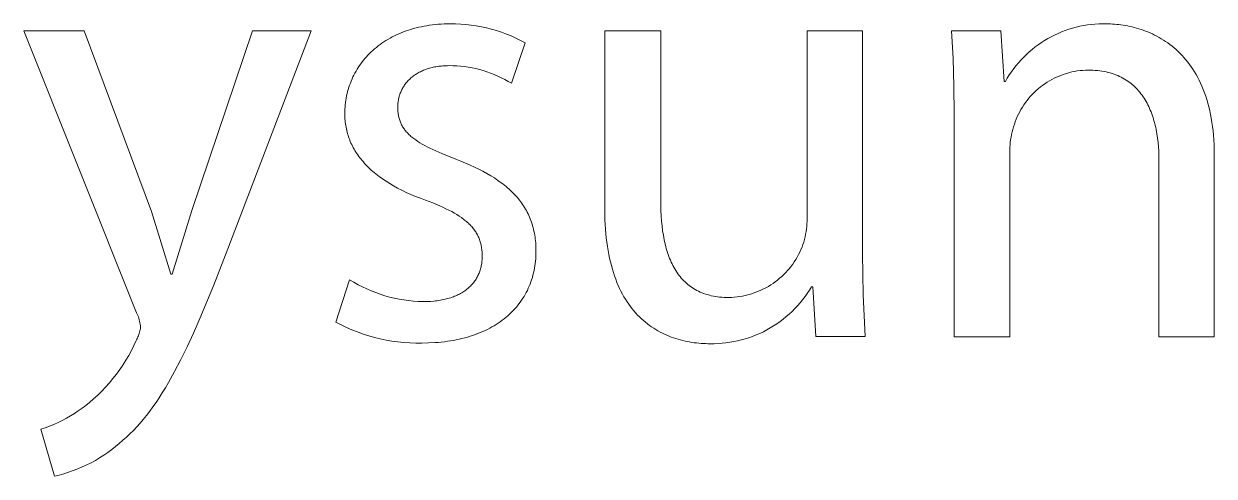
# Model space of a CAD drawing. Header units: millimetres. Extents: x 0 to 4030, y 0 to 2816.
# Drawn here: x 3095.5 to 3171.6, y 58.6 to 87.5 of the extents above; entities that cross this region are included whole.
import ezdxf

# ---------------------------------------------------------------- set-up
doc = ezdxf.new("R2010")
doc.units = ezdxf.units.MM
doc.header["$MEASUREMENT"] = 0
doc.layers.add('Domyślny', color=7, linetype='Continuous', true_color=0x000000)

msp = doc.modelspace()

# ---------------------------------------------------------------- linework, layer by layer
at = {"layer": 'Domyślny', "color": 18, "lineweight": 15, "true_color": 0x000000}
for p, q in [((3121.639, 87.433), (3121.823, 87.453)), ((3121.823, 87.453), (3122.008, 87.47)), ((3122.008, 87.47), (3122.197, 87.483)), ((3122.197, 87.483), (3122.387, 87.492)), ((3122.387, 87.492), (3122.581, 87.498)), ((3122.581, 87.498), (3122.776, 87.5)), ((3122.776, 87.5), (3123.109, 87.496)), ((3123.109, 87.496), (3123.442, 87.48)), ((3123.442, 87.48), (3123.774, 87.454)), ((3123.774, 87.454), (3124.104, 87.417)), ((3163.471, 87.428), (3163.713, 87.458)), ((3163.713, 87.458), (3163.956, 87.481)), ((3163.956, 87.481), (3164.2, 87.496)), ((3164.2, 87.496), (3164.443, 87.502)), ((3164.443, 87.502), (3164.687, 87.5)), ((3164.687, 87.5), (3164.815, 87.498)), ((3164.815, 87.498), (3164.945, 87.495)), ((3164.945, 87.495), (3165.076, 87.488)), ((3165.076, 87.488), (3165.209, 87.48)), ((3165.209, 87.48), (3165.344, 87.468)), ((3165.344, 87.468), (3165.481, 87.454)), ((3165.481, 87.454), (3165.619, 87.437)), ((3102.743, 69.054), (3095.537, 87.051)), ((3095.537, 87.051), (3099.402, 87.051)), ((3099.402, 87.051), (3103.683, 75.523)), ((3106.26, 75.59), (3110.138, 87.051)), ((3113.882, 87.051), (3108.568, 73.134)), ((3110.138, 87.051), (3113.882, 87.051)), ((3119.07, 86.661), (3119.21, 86.732)), ((3119.21, 86.732), (3119.352, 86.8)), ((3119.352, 86.8), (3119.498, 86.865)), ((3119.498, 86.865), (3119.646, 86.928)), ((3119.646, 86.928), (3119.798, 86.987)), ((3119.798, 86.987), (3119.951, 87.044)), ((3119.951, 87.044), (3120.108, 87.097)), ((3120.108, 87.097), (3120.268, 87.147)), ((3120.268, 87.147), (3120.43, 87.195)), ((3120.43, 87.195), (3120.595, 87.239)), ((3120.595, 87.239), (3120.762, 87.279)), ((3120.762, 87.279), (3120.932, 87.317)), ((3120.932, 87.317), (3121.105, 87.351)), ((3121.105, 87.351), (3121.281, 87.382)), ((3121.281, 87.382), (3121.459, 87.409)), ((3121.459, 87.409), (3121.639, 87.433)), ((3124.104, 87.417), (3124.434, 87.368)), ((3124.434, 87.368), (3124.761, 87.309)), ((3124.761, 87.309), (3125.087, 87.238)), ((3125.087, 87.238), (3125.409, 87.157)), ((3125.409, 87.157), (3125.729, 87.065)), ((3125.729, 87.065), (3126.046, 86.962)), ((3126.046, 86.962), (3126.359, 86.848)), ((3126.359, 86.848), (3126.668, 86.724)), ((3126.668, 86.724), (3126.973, 86.59)), ((3132.646, 75.622), (3132.646, 87.057)), ((3132.646, 87.057), (3136.216, 87.057)), ((3136.216, 87.057), (3136.216, 76.24)), ((3145.57, 75.072), (3145.57, 87.057)), ((3145.57, 87.057), (3149.113, 87.057)), ((3149.113, 87.057), (3149.113, 72.844)), ((3154.894, 85.291), (3154.796, 87.057)), ((3154.796, 87.057), (3157.95, 87.057)), ((3157.95, 87.057), (3158.152, 83.822)), ((3161.161, 86.678), (3161.379, 86.787)), ((3161.379, 86.787), (3161.601, 86.89)), ((3161.601, 86.89), (3161.826, 86.985)), ((3161.826, 86.985), (3162.054, 87.072)), ((3162.054, 87.072), (3162.284, 87.151)), ((3162.284, 87.151), (3162.518, 87.222)), ((3162.518, 87.222), (3162.753, 87.286)), ((3162.753, 87.286), (3162.991, 87.341)), ((3162.991, 87.341), (3163.23, 87.388)), ((3163.23, 87.388), (3163.471, 87.428)), ((3165.619, 87.437), (3165.758, 87.417)), ((3165.758, 87.417), (3165.898, 87.394)), ((3165.898, 87.394), (3166.039, 87.367)), ((3166.039, 87.367), (3166.182, 87.338)), ((3166.182, 87.338), (3166.325, 87.306)), ((3166.325, 87.306), (3166.468, 87.27)), ((3166.468, 87.27), (3166.612, 87.23)), ((3166.612, 87.23), (3166.757, 87.188)), ((3166.757, 87.188), (3166.901, 87.141)), ((3166.901, 87.141), (3167.046, 87.091)), ((3167.046, 87.091), (3167.191, 87.038)), ((3167.191, 87.038), (3167.335, 86.98)), ((3167.335, 86.98), (3167.48, 86.919)), ((3167.48, 86.919), (3167.623, 86.854)), ((3167.623, 86.854), (3167.767, 86.784)), ((3167.767, 86.784), (3167.909, 86.711)), ((3167.909, 86.711), (3168.051, 86.633)), ((3117.943, 85.902), (3118.056, 85.996)), ((3118.056, 85.996), (3118.172, 86.088)), ((3118.172, 86.088), (3118.292, 86.178)), ((3118.292, 86.178), (3118.414, 86.265)), ((3118.414, 86.265), (3118.539, 86.349)), ((3118.539, 86.349), (3118.667, 86.431)), ((3118.667, 86.431), (3118.799, 86.51)), ((3118.799, 86.51), (3118.933, 86.587)), ((3118.933, 86.587), (3119.07, 86.661)), ((3127.567, 86.292), (3126.682, 83.701)), ((3126.973, 86.59), (3127.272, 86.446)), ((3127.272, 86.446), (3127.567, 86.292)), ((3159.944, 85.87), (3160.135, 86.021)), ((3160.135, 86.021), (3160.331, 86.166)), ((3160.331, 86.166), (3160.532, 86.305)), ((3160.532, 86.305), (3160.737, 86.436)), ((3160.737, 86.436), (3160.947, 86.561)), ((3160.947, 86.561), (3161.161, 86.678)), ((3168.051, 86.633), (3168.192, 86.551)), ((3168.192, 86.551), (3168.332, 86.465)), ((3168.332, 86.465), (3168.471, 86.374)), ((3168.471, 86.374), (3168.608, 86.279)), ((3168.608, 86.279), (3168.744, 86.18)), ((3168.744, 86.18), (3168.878, 86.075)), ((3168.878, 86.075), (3169.011, 85.966)), ((3169.011, 85.966), (3169.141, 85.852)), ((3117.148, 85.067), (3117.237, 85.179)), ((3117.237, 85.179), (3117.328, 85.288)), ((3117.328, 85.288), (3117.423, 85.396)), ((3117.423, 85.396), (3117.52, 85.502)), ((3117.52, 85.502), (3117.621, 85.605)), ((3117.621, 85.605), (3117.725, 85.706)), ((3117.725, 85.706), (3117.833, 85.805)), ((3117.833, 85.805), (3117.943, 85.902)), ((3154.948, 83.524), (3154.894, 85.291)), ((3159.071, 85.019), (3159.234, 85.201)), ((3159.234, 85.201), (3159.403, 85.377)), ((3159.403, 85.377), (3159.577, 85.547)), ((3159.577, 85.547), (3159.758, 85.712)), ((3159.758, 85.712), (3159.944, 85.87)), ((3169.141, 85.852), (3169.27, 85.733)), ((3169.27, 85.733), (3169.397, 85.609)), ((3169.397, 85.609), (3169.521, 85.481)), ((3169.521, 85.481), (3169.643, 85.347)), ((3169.643, 85.347), (3169.763, 85.207)), ((3169.763, 85.207), (3169.88, 85.063)), ((3116.687, 84.356), (3116.756, 84.479)), ((3116.756, 84.479), (3116.828, 84.6)), ((3116.828, 84.6), (3116.903, 84.72)), ((3116.903, 84.72), (3116.981, 84.837)), ((3116.981, 84.837), (3117.063, 84.953)), ((3117.063, 84.953), (3117.148, 85.067)), ((3120.799, 84.406), (3120.734, 84.37)), ((3120.865, 84.44), (3120.799, 84.406)), ((3120.933, 84.473), (3120.865, 84.44)), ((3121.003, 84.504), (3120.933, 84.473)), ((3121.074, 84.535), (3121.003, 84.504)), ((3121.146, 84.564), (3121.074, 84.535)), ((3121.22, 84.591), (3121.146, 84.564)), ((3121.295, 84.617), (3121.22, 84.591)), ((3121.372, 84.642), (3121.295, 84.617)), ((3121.45, 84.666), (3121.372, 84.642)), ((3121.53, 84.687), (3121.45, 84.666)), ((3121.611, 84.708), (3121.53, 84.687)), ((3121.694, 84.727), (3121.611, 84.708)), ((3121.778, 84.744), (3121.694, 84.727)), ((3121.863, 84.76), (3121.778, 84.744)), ((3121.95, 84.774), (3121.863, 84.76)), ((3122.038, 84.787), (3121.95, 84.774)), ((3122.128, 84.798), (3122.038, 84.787)), ((3122.219, 84.807), (3122.128, 84.798)), ((3122.312, 84.815), (3122.219, 84.807)), ((3122.406, 84.821), (3122.312, 84.815)), ((3122.501, 84.825), (3122.406, 84.821)), ((3122.598, 84.828), (3122.501, 84.825)), ((3122.696, 84.829), (3122.598, 84.828)), ((3122.943, 84.826), (3122.696, 84.829)), ((3123.189, 84.815), (3122.943, 84.826)), ((3123.435, 84.795), (3123.189, 84.815)), ((3123.681, 84.768), (3123.435, 84.795)), ((3123.925, 84.733), (3123.681, 84.768)), ((3124.168, 84.689), (3123.925, 84.733)), ((3124.409, 84.638), (3124.168, 84.689)), ((3124.649, 84.578), (3124.409, 84.638)), ((3124.887, 84.511), (3124.649, 84.578)), ((3125.122, 84.436), (3124.887, 84.511)), ((3125.354, 84.354), (3125.122, 84.436)), ((3158.484, 84.24), (3158.621, 84.442)), ((3158.621, 84.442), (3158.764, 84.639)), ((3158.764, 84.639), (3158.914, 84.832)), ((3158.914, 84.832), (3159.071, 85.019)), ((3162.489, 84.426), (3162.321, 84.385)), ((3162.659, 84.461), (3162.489, 84.426)), ((3162.83, 84.49), (3162.659, 84.461)), ((3163.002, 84.513), (3162.83, 84.49)), ((3163.174, 84.53), (3163.002, 84.513)), ((3163.347, 84.542), (3163.174, 84.53)), ((3163.52, 84.547), (3163.347, 84.542)), ((3163.675, 84.545), (3163.52, 84.547)), ((3163.827, 84.539), (3163.675, 84.545)), ((3163.976, 84.53), (3163.827, 84.539)), ((3164.121, 84.517), (3163.976, 84.53)), ((3164.264, 84.5), (3164.121, 84.517)), ((3164.404, 84.48), (3164.264, 84.5)), ((3164.54, 84.456), (3164.404, 84.48)), ((3164.674, 84.428), (3164.54, 84.456)), ((3164.804, 84.398), (3164.674, 84.428)), ((3169.88, 85.063), (3169.994, 84.913)), ((3169.994, 84.913), (3170.105, 84.758)), ((3170.105, 84.758), (3170.213, 84.597)), ((3170.213, 84.597), (3170.318, 84.43)), ((3170.318, 84.43), (3170.42, 84.258)), ((3116.346, 83.585), (3116.394, 83.718)), ((3116.394, 83.718), (3116.446, 83.849)), ((3116.446, 83.849), (3116.501, 83.978)), ((3116.501, 83.978), (3116.56, 84.106)), ((3116.56, 84.106), (3116.622, 84.232)), ((3116.622, 84.232), (3116.687, 84.356)), ((3119.902, 83.649), (3119.863, 83.596)), ((3119.942, 83.702), (3119.902, 83.649)), ((3119.984, 83.754), (3119.942, 83.702)), ((3120.027, 83.804), (3119.984, 83.754)), ((3120.073, 83.854), (3120.027, 83.804)), ((3120.119, 83.903), (3120.073, 83.854)), ((3120.167, 83.951), (3120.119, 83.903)), ((3120.217, 83.998), (3120.167, 83.951)), ((3120.268, 84.044), (3120.217, 83.998)), ((3120.321, 84.088), (3120.268, 84.044)), ((3120.376, 84.132), (3120.321, 84.088)), ((3120.431, 84.175), (3120.376, 84.132)), ((3120.489, 84.216), (3120.431, 84.175)), ((3120.548, 84.256), (3120.489, 84.216)), ((3120.608, 84.296), (3120.548, 84.256)), ((3120.67, 84.334), (3120.608, 84.296)), ((3120.734, 84.37), (3120.67, 84.334)), ((3125.584, 84.263), (3125.354, 84.354)), ((3125.811, 84.165), (3125.584, 84.263)), ((3126.034, 84.06), (3125.811, 84.165)), ((3126.254, 83.948), (3126.034, 84.06)), ((3126.47, 83.828), (3126.254, 83.948)), ((3126.682, 83.701), (3126.47, 83.828)), ((3158.152, 83.822), (3158.232, 83.822)), ((3158.232, 83.822), (3158.355, 84.033)), ((3158.355, 84.033), (3158.484, 84.24)), ((3160.752, 83.671), (3160.611, 83.571)), ((3160.897, 83.767), (3160.752, 83.671)), ((3161.045, 83.857), (3160.897, 83.767)), ((3161.196, 83.942), (3161.045, 83.857)), ((3161.349, 84.021), (3161.196, 83.942)), ((3161.506, 84.096), (3161.349, 84.021)), ((3161.665, 84.165), (3161.506, 84.096)), ((3161.826, 84.228), (3161.665, 84.165)), ((3161.989, 84.286), (3161.826, 84.228)), ((3162.154, 84.338), (3161.989, 84.286)), ((3162.321, 84.385), (3162.154, 84.338)), ((3164.932, 84.363), (3164.804, 84.398)), ((3165.056, 84.326), (3164.932, 84.363)), ((3165.178, 84.285), (3165.056, 84.326)), ((3165.297, 84.24), (3165.178, 84.285)), ((3165.413, 84.193), (3165.297, 84.24)), ((3165.526, 84.142), (3165.413, 84.193)), ((3165.636, 84.089), (3165.526, 84.142)), ((3165.744, 84.032), (3165.636, 84.089)), ((3165.848, 83.972), (3165.744, 84.032)), ((3165.95, 83.909), (3165.848, 83.972)), ((3166.05, 83.844), (3165.95, 83.909)), ((3166.146, 83.775), (3166.05, 83.844)), ((3166.24, 83.704), (3166.146, 83.775)), ((3166.331, 83.63), (3166.24, 83.704)), ((3170.42, 84.258), (3170.519, 84.08)), ((3170.519, 84.08), (3170.614, 83.897)), ((3170.614, 83.897), (3170.705, 83.707)), ((3170.705, 83.707), (3170.792, 83.511)), ((3116.129, 82.764), (3116.156, 82.904)), ((3116.156, 82.904), (3116.187, 83.043)), ((3116.187, 83.043), (3116.222, 83.18)), ((3116.222, 83.18), (3116.26, 83.317)), ((3116.26, 83.317), (3116.301, 83.452)), ((3116.301, 83.452), (3116.346, 83.585)), ((3119.523, 82.893), (3119.506, 82.83)), ((3119.543, 82.955), (3119.523, 82.893)), ((3119.564, 83.017), (3119.543, 82.955)), ((3119.586, 83.078), (3119.564, 83.017)), ((3119.611, 83.138), (3119.586, 83.078)), ((3119.637, 83.198), (3119.611, 83.138)), ((3119.664, 83.257), (3119.637, 83.198)), ((3119.693, 83.316), (3119.664, 83.257)), ((3119.724, 83.373), (3119.693, 83.316)), ((3119.756, 83.43), (3119.724, 83.373)), ((3119.79, 83.486), (3119.756, 83.43)), ((3119.826, 83.541), (3119.79, 83.486)), ((3119.863, 83.596), (3119.826, 83.541)), ((3154.958, 81.756), (3154.948, 83.524)), ((3159.96, 83.002), (3159.842, 82.875)), ((3160.082, 83.124), (3159.96, 83.002)), ((3160.208, 83.243), (3160.082, 83.124)), ((3160.338, 83.357), (3160.208, 83.243)), ((3160.473, 83.467), (3160.338, 83.357)), ((3160.611, 83.571), (3160.473, 83.467)), ((3166.419, 83.553), (3166.331, 83.63)), ((3166.505, 83.473), (3166.419, 83.553)), ((3166.588, 83.391), (3166.505, 83.473)), ((3166.669, 83.306), (3166.588, 83.391)), ((3166.747, 83.218), (3166.669, 83.306)), ((3166.823, 83.129), (3166.747, 83.218)), ((3166.896, 83.036), (3166.823, 83.129)), ((3166.966, 82.941), (3166.896, 83.036)), ((3167.034, 82.844), (3166.966, 82.941)), ((3170.792, 83.511), (3170.876, 83.31)), ((3170.876, 83.31), (3170.955, 83.102)), ((3170.955, 83.102), (3171.031, 82.888)), ((3171.031, 82.888), (3171.102, 82.667)), ((3116.047, 82.048), (3116.056, 82.193)), ((3116.056, 82.193), (3116.069, 82.338)), ((3116.069, 82.338), (3116.085, 82.481)), ((3116.085, 82.481), (3116.105, 82.623)), ((3116.105, 82.623), (3116.129, 82.764)), ((3119.422, 82.239), (3119.421, 82.172)), ((3119.421, 82.172), (3119.422, 82.096)), ((3119.425, 82.307), (3119.422, 82.239)), ((3119.429, 82.374), (3119.425, 82.307)), ((3119.435, 82.44), (3119.429, 82.374)), ((3119.442, 82.506), (3119.435, 82.44)), ((3119.452, 82.572), (3119.442, 82.506)), ((3119.463, 82.637), (3119.452, 82.572)), ((3119.475, 82.702), (3119.463, 82.637)), ((3119.49, 82.766), (3119.475, 82.702)), ((3119.506, 82.83), (3119.49, 82.766)), ((3159.321, 82.184), (3159.232, 82.035)), ((3159.416, 82.329), (3159.321, 82.184)), ((3159.515, 82.471), (3159.416, 82.329)), ((3159.619, 82.609), (3159.515, 82.471)), ((3159.728, 82.744), (3159.619, 82.609)), ((3159.842, 82.875), (3159.728, 82.744)), ((3167.1, 82.745), (3167.034, 82.844)), ((3167.163, 82.643), (3167.1, 82.745)), ((3167.224, 82.539), (3167.163, 82.643)), ((3167.282, 82.433), (3167.224, 82.539)), ((3167.338, 82.325), (3167.282, 82.433)), ((3167.392, 82.215), (3167.338, 82.325)), ((3167.444, 82.102), (3167.392, 82.215)), ((3171.102, 82.667), (3171.168, 82.441)), ((3171.168, 82.441), (3171.23, 82.207)), ((3171.23, 82.207), (3171.287, 81.968)), ((3116.039, 81.756), (3116.041, 81.902)), ((3116.04, 81.646), (3116.039, 81.756)), ((3116.044, 81.538), (3116.04, 81.646)), ((3116.041, 81.902), (3116.047, 82.048)), ((3116.05, 81.43), (3116.044, 81.538)), ((3116.059, 81.322), (3116.05, 81.43)), ((3119.422, 82.096), (3119.425, 82.022)), ((3119.425, 82.022), (3119.429, 81.949)), ((3119.429, 81.949), (3119.435, 81.877)), ((3119.435, 81.877), (3119.443, 81.807)), ((3119.443, 81.807), (3119.452, 81.738)), ((3119.452, 81.738), (3119.463, 81.669)), ((3119.463, 81.669), (3119.476, 81.603)), ((3119.476, 81.603), (3119.491, 81.537)), ((3119.491, 81.537), (3119.508, 81.472)), ((3119.508, 81.472), (3119.526, 81.408)), ((3119.526, 81.408), (3119.546, 81.345)), ((3154.958, 67.516), (3154.958, 81.756)), ((3158.927, 81.414), (3158.864, 81.252)), ((3158.995, 81.573), (3158.927, 81.414)), ((3159.069, 81.73), (3158.995, 81.573)), ((3159.148, 81.884), (3159.069, 81.73)), ((3159.232, 82.035), (3159.148, 81.884)), ((3167.493, 81.988), (3167.444, 82.102)), ((3167.54, 81.872), (3167.493, 81.988)), ((3167.584, 81.754), (3167.54, 81.872)), ((3167.627, 81.634), (3167.584, 81.754)), ((3167.667, 81.512), (3167.627, 81.634)), ((3167.705, 81.389), (3167.667, 81.512)), ((3167.741, 81.264), (3167.705, 81.389)), ((3171.287, 81.968), (3171.34, 81.721)), ((3171.34, 81.721), (3171.387, 81.468)), ((3171.387, 81.468), (3171.429, 81.208)), ((3116.07, 81.216), (3116.059, 81.322)), ((3116.083, 81.11), (3116.07, 81.216)), ((3116.099, 81.004), (3116.083, 81.11)), ((3116.117, 80.899), (3116.099, 81.004)), ((3116.138, 80.795), (3116.117, 80.899)), ((3116.161, 80.691), (3116.138, 80.795)), ((3116.187, 80.589), (3116.161, 80.691)), ((3119.546, 81.345), (3119.567, 81.284)), ((3119.567, 81.284), (3119.591, 81.223)), ((3119.591, 81.223), (3119.616, 81.163)), ((3119.616, 81.163), (3119.643, 81.104)), ((3119.643, 81.104), (3119.672, 81.046)), ((3119.672, 81.046), (3119.703, 80.989)), ((3119.703, 80.989), (3119.736, 80.933)), ((3119.736, 80.933), (3119.77, 80.878)), ((3119.77, 80.878), (3119.806, 80.823)), ((3119.806, 80.823), (3119.844, 80.769)), ((3119.844, 80.769), (3119.884, 80.716)), ((3119.884, 80.716), (3119.925, 80.664)), ((3119.925, 80.664), (3119.968, 80.612)), ((3119.968, 80.612), (3120.014, 80.561)), ((3158.664, 80.598), (3158.627, 80.434)), ((3158.707, 80.762), (3158.664, 80.598)), ((3158.756, 80.923), (3158.707, 80.762)), ((3158.807, 81.089), (3158.756, 80.923)), ((3158.864, 81.252), (3158.807, 81.089)), ((3167.774, 81.137), (3167.741, 81.264)), ((3167.806, 81.008), (3167.774, 81.137)), ((3167.835, 80.878), (3167.806, 81.008)), ((3167.863, 80.747), (3167.835, 80.878)), ((3167.912, 80.48), (3167.863, 80.747)), ((3171.429, 81.208), (3171.466, 80.941)), ((3171.466, 80.941), (3171.498, 80.668)), ((3171.498, 80.668), (3171.525, 80.387)), ((3116.215, 80.486), (3116.187, 80.589)), ((3116.245, 80.385), (3116.215, 80.486)), ((3116.278, 80.284), (3116.245, 80.385)), ((3116.314, 80.184), (3116.278, 80.284)), ((3116.352, 80.084), (3116.314, 80.184)), ((3116.392, 79.985), (3116.352, 80.084)), ((3116.435, 79.887), (3116.392, 79.985)), ((3116.481, 79.79), (3116.435, 79.887)), ((3120.014, 80.561), (3120.061, 80.511)), ((3120.061, 80.511), (3120.11, 80.461)), ((3120.11, 80.461), (3120.16, 80.412)), ((3120.16, 80.412), (3120.213, 80.363)), ((3120.213, 80.363), (3120.267, 80.315)), ((3120.267, 80.315), (3120.324, 80.267)), ((3120.324, 80.267), (3120.382, 80.22)), ((3120.382, 80.22), (3120.442, 80.174)), ((3120.442, 80.174), (3120.504, 80.128)), ((3120.504, 80.128), (3120.568, 80.082)), ((3120.568, 80.082), (3120.701, 79.991)), ((3120.701, 79.991), (3120.842, 79.902)), ((3120.842, 79.902), (3120.99, 79.814)), ((3158.546, 79.934), (3158.53, 79.766)), ((3158.568, 80.101), (3158.546, 79.934)), ((3158.595, 80.268), (3158.568, 80.101)), ((3158.627, 80.434), (3158.595, 80.268)), ((3167.952, 80.207), (3167.912, 80.48)), ((3167.985, 79.93), (3167.952, 80.207)), ((3168.011, 79.647), (3167.985, 79.93)), ((3171.525, 80.387), (3171.545, 80.099)), ((3171.545, 80.099), (3171.56, 79.804)), ((3116.529, 79.693), (3116.481, 79.79)), ((3116.579, 79.597), (3116.529, 79.693)), ((3116.633, 79.502), (3116.579, 79.597)), ((3116.688, 79.407), (3116.633, 79.502)), ((3116.746, 79.313), (3116.688, 79.407)), ((3116.807, 79.22), (3116.746, 79.313)), ((3116.87, 79.128), (3116.807, 79.22)), ((3116.936, 79.036), (3116.87, 79.128)), ((3120.99, 79.814), (3121.147, 79.727)), ((3121.147, 79.727), (3121.31, 79.64)), ((3121.31, 79.64), (3121.482, 79.554)), ((3121.482, 79.554), (3121.849, 79.382)), ((3121.849, 79.382), (3122.247, 79.21)), ((3122.247, 79.21), (3123.139, 78.857)), ((3158.519, 79.597), (3158.514, 79.428)), ((3158.514, 79.428), (3158.514, 79.259)), ((3158.514, 79.259), (3158.514, 67.516)), ((3158.53, 79.766), (3158.519, 79.597)), ((3168.029, 79.361), (3168.011, 79.647)), ((3168.039, 79.07), (3168.029, 79.361)), ((3171.56, 79.804), (3171.569, 79.502)), ((3171.569, 79.502), (3171.572, 79.192)), ((3171.572, 79.192), (3171.572, 67.516)), ((3117.004, 78.945), (3116.936, 79.036)), ((3117.075, 78.855), (3117.004, 78.945)), ((3117.148, 78.766), (3117.075, 78.855)), ((3117.224, 78.678), (3117.148, 78.766)), ((3117.302, 78.59), (3117.224, 78.678)), ((3117.383, 78.503), (3117.302, 78.59)), ((3117.467, 78.417), (3117.383, 78.503)), ((3117.553, 78.332), (3117.467, 78.417)), ((3117.642, 78.247), (3117.553, 78.332)), ((3123.139, 78.857), (3123.451, 78.735)), ((3123.451, 78.735), (3123.753, 78.61)), ((3123.753, 78.61), (3124.046, 78.483)), ((3124.046, 78.483), (3124.329, 78.353)), ((3124.329, 78.353), (3124.603, 78.22)), ((3168.043, 78.776), (3168.039, 79.07)), ((3168.043, 67.516), (3168.043, 78.776)), ((3117.733, 78.164), (3117.642, 78.247)), ((3117.827, 78.081), (3117.733, 78.164)), ((3117.924, 77.999), (3117.827, 78.081)), ((3118.023, 77.918), (3117.924, 77.999)), ((3118.229, 77.758), (3118.023, 77.918)), ((3118.445, 77.602), (3118.229, 77.758)), ((3118.672, 77.449), (3118.445, 77.602)), ((3124.603, 78.22), (3124.866, 78.084)), ((3124.866, 78.084), (3125.12, 77.945)), ((3125.12, 77.945), (3125.364, 77.802)), ((3125.364, 77.802), (3125.599, 77.656)), ((3125.599, 77.656), (3125.823, 77.506)), ((3118.91, 77.3), (3118.672, 77.449)), ((3119.158, 77.154), (3118.91, 77.3)), ((3119.416, 77.012), (3119.158, 77.154)), ((3119.686, 76.874), (3119.416, 77.012)), ((3119.966, 76.739), (3119.686, 76.874)), ((3125.823, 77.506), (3126.038, 77.353)), ((3126.038, 77.353), (3126.142, 77.274)), ((3126.142, 77.274), (3126.243, 77.195)), ((3126.243, 77.195), (3126.341, 77.115)), ((3126.341, 77.115), (3126.438, 77.033)), ((3126.438, 77.033), (3126.532, 76.951)), ((3126.532, 76.951), (3126.623, 76.867)), ((3126.623, 76.867), (3126.712, 76.782)), ((3120.256, 76.608), (3119.966, 76.739)), ((3120.558, 76.482), (3120.256, 76.608)), ((3120.87, 76.359), (3120.558, 76.482)), ((3121.193, 76.24), (3120.87, 76.359)), ((3121.667, 76.059), (3121.193, 76.24)), ((3122.104, 75.877), (3121.667, 76.059)), ((3126.712, 76.782), (3126.798, 76.697)), ((3126.798, 76.697), (3126.882, 76.61)), ((3126.882, 76.61), (3126.964, 76.521)), ((3126.964, 76.521), (3127.043, 76.432)), ((3127.043, 76.432), (3127.119, 76.342)), ((3127.119, 76.342), (3127.193, 76.25)), ((3127.193, 76.25), (3127.265, 76.157)), ((3127.265, 76.157), (3127.334, 76.063)), ((3127.334, 76.063), (3127.4, 75.967)), ((3136.216, 76.24), (3136.219, 75.896)), ((3103.683, 75.523), (3104.931, 71.51)), ((3105.011, 71.51), (3106.26, 75.59)), ((3122.308, 75.786), (3122.104, 75.877)), ((3122.504, 75.694), (3122.308, 75.786)), ((3122.691, 75.601), (3122.504, 75.694)), ((3122.869, 75.508), (3122.691, 75.601)), ((3123.038, 75.413), (3122.869, 75.508)), ((3123.199, 75.318), (3123.038, 75.413)), ((3123.351, 75.221), (3123.199, 75.318)), ((3127.4, 75.967), (3127.464, 75.871)), ((3127.464, 75.871), (3127.526, 75.773)), ((3127.526, 75.773), (3127.585, 75.673)), ((3127.585, 75.673), (3127.641, 75.572)), ((3127.641, 75.572), (3127.696, 75.47)), ((3127.696, 75.47), (3127.747, 75.367)), ((3127.747, 75.367), (3127.796, 75.262)), ((3132.656, 74.996), (3132.646, 75.622)), ((3136.219, 75.896), (3136.229, 75.559)), ((3136.229, 75.559), (3136.246, 75.23)), ((3123.495, 75.123), (3123.351, 75.221)), ((3123.564, 75.073), (3123.495, 75.123)), ((3123.631, 75.023), (3123.564, 75.073)), ((3123.696, 74.973), (3123.631, 75.023)), ((3123.759, 74.922), (3123.696, 74.973)), ((3123.82, 74.87), (3123.759, 74.922)), ((3123.879, 74.818), (3123.82, 74.87)), ((3123.936, 74.766), (3123.879, 74.818)), ((3123.991, 74.713), (3123.936, 74.766)), ((3124.044, 74.66), (3123.991, 74.713)), ((3124.095, 74.606), (3124.044, 74.66)), ((3124.145, 74.551), (3124.095, 74.606)), ((3124.192, 74.496), (3124.145, 74.551)), ((3127.796, 75.262), (3127.843, 75.156)), ((3127.843, 75.156), (3127.887, 75.048)), ((3127.887, 75.048), (3127.929, 74.939)), ((3127.929, 74.939), (3127.968, 74.828)), ((3127.968, 74.828), (3128.004, 74.716)), ((3128.004, 74.716), (3128.038, 74.602)), ((3128.038, 74.602), (3128.07, 74.487)), ((3132.67, 74.693), (3132.656, 74.996)), ((3132.688, 74.398), (3132.67, 74.693)), ((3136.246, 75.23), (3136.27, 74.909)), ((3136.27, 74.909), (3136.302, 74.596)), ((3136.302, 74.596), (3136.341, 74.291)), ((3145.529, 74.396), (3145.547, 74.565)), ((3145.547, 74.565), (3145.56, 74.733)), ((3145.56, 74.733), (3145.568, 74.903)), ((3145.568, 74.903), (3145.57, 75.072)), ((3124.238, 74.44), (3124.192, 74.496)), ((3124.281, 74.384), (3124.238, 74.44)), ((3124.323, 74.327), (3124.281, 74.384)), ((3124.363, 74.269), (3124.323, 74.327)), ((3124.402, 74.211), (3124.363, 74.269)), ((3124.438, 74.152), (3124.402, 74.211)), ((3124.473, 74.092), (3124.438, 74.152)), ((3124.506, 74.032), (3124.473, 74.092)), ((3124.537, 73.971), (3124.506, 74.032)), ((3124.566, 73.909), (3124.537, 73.971)), ((3124.594, 73.846), (3124.566, 73.909)), ((3124.62, 73.782), (3124.594, 73.846)), ((3124.644, 73.718), (3124.62, 73.782)), ((3128.07, 74.487), (3128.099, 74.37)), ((3128.099, 74.37), (3128.125, 74.252)), ((3128.125, 74.252), (3128.149, 74.132)), ((3128.149, 74.132), (3128.171, 74.01)), ((3128.171, 74.01), (3128.19, 73.887)), ((3128.19, 73.887), (3128.206, 73.763)), ((3128.206, 73.763), (3128.22, 73.636)), ((3132.711, 74.111), (3132.688, 74.398)), ((3132.739, 73.83), (3132.711, 74.111)), ((3132.772, 73.556), (3132.739, 73.83)), ((3136.341, 74.291), (3136.388, 73.994)), ((3136.388, 73.994), (3136.442, 73.706)), ((3145.4, 73.731), (3145.44, 73.896)), ((3145.44, 73.896), (3145.475, 74.062)), ((3145.475, 74.062), (3145.505, 74.229)), ((3145.505, 74.229), (3145.529, 74.396)), ((3108.568, 73.134), (3107.647, 70.772)), ((3124.667, 73.653), (3124.644, 73.718)), ((3124.688, 73.587), (3124.667, 73.653)), ((3124.707, 73.52), (3124.688, 73.587)), ((3124.725, 73.452), (3124.707, 73.52)), ((3124.741, 73.384), (3124.725, 73.452)), ((3124.756, 73.314), (3124.741, 73.384)), ((3124.768, 73.243), (3124.756, 73.314)), ((3124.78, 73.172), (3124.768, 73.243)), ((3124.79, 73.099), (3124.78, 73.172)), ((3124.798, 73.026), (3124.79, 73.099)), ((3124.804, 72.951), (3124.798, 73.026)), ((3128.22, 73.636), (3128.232, 73.508)), ((3128.232, 73.508), (3128.241, 73.378)), ((3128.241, 73.378), (3128.247, 73.247)), ((3128.247, 73.247), (3128.251, 73.113)), ((3128.251, 73.113), (3128.252, 72.978)), ((3132.81, 73.29), (3132.772, 73.556)), ((3132.852, 73.03), (3132.81, 73.29)), ((3132.899, 72.777), (3132.852, 73.03)), ((3136.442, 73.706), (3136.505, 73.427)), ((3136.505, 73.427), (3136.539, 73.291)), ((3136.539, 73.291), (3136.575, 73.157)), ((3136.575, 73.157), (3136.614, 73.026)), ((3136.614, 73.026), (3136.655, 72.897)), ((3145.105, 72.923), (3145.179, 73.084)), ((3145.179, 73.084), (3145.248, 73.247)), ((3145.248, 73.247), (3145.304, 73.407)), ((3145.304, 73.407), (3145.355, 73.568)), ((3145.355, 73.568), (3145.4, 73.731)), ((3124.784, 72.2), (3124.794, 72.272)), ((3124.794, 72.272), (3124.802, 72.345)), ((3124.802, 72.345), (3124.808, 72.419)), ((3124.81, 72.876), (3124.804, 72.951)), ((3124.808, 72.419), (3124.813, 72.493)), ((3124.813, 72.799), (3124.81, 72.876)), ((3124.816, 72.722), (3124.813, 72.799)), ((3124.813, 72.493), (3124.815, 72.568)), ((3124.815, 72.568), (3124.816, 72.643)), ((3124.816, 72.643), (3124.816, 72.722)), ((3128.221, 72.346), (3128.203, 72.192)), ((3128.234, 72.502), (3128.221, 72.346)), ((3128.244, 72.659), (3128.234, 72.502)), ((3128.25, 72.818), (3128.244, 72.659)), ((3128.252, 72.978), (3128.25, 72.818)), ((3132.95, 72.531), (3132.899, 72.777)), ((3133.005, 72.292), (3132.95, 72.531)), ((3133.065, 72.059), (3133.005, 72.292)), ((3136.655, 72.897), (3136.697, 72.77)), ((3136.697, 72.77), (3136.742, 72.646)), ((3136.742, 72.646), (3136.789, 72.524)), ((3136.789, 72.524), (3136.839, 72.405)), ((3136.839, 72.405), (3136.89, 72.288)), ((3136.89, 72.288), (3136.944, 72.174)), ((3144.653, 72.162), (3144.753, 72.308)), ((3144.753, 72.308), (3144.849, 72.457)), ((3144.849, 72.457), (3144.94, 72.609)), ((3144.94, 72.609), (3145.025, 72.764)), ((3145.025, 72.764), (3145.105, 72.923)), ((3149.113, 72.844), (3149.147, 70.186)), ((3104.931, 71.51), (3105.011, 71.51)), ((3124.558, 71.448), (3124.587, 71.513)), ((3124.587, 71.513), (3124.615, 71.578)), ((3124.615, 71.578), (3124.641, 71.644)), ((3124.641, 71.644), (3124.666, 71.711)), ((3124.666, 71.711), (3124.688, 71.779)), ((3124.688, 71.779), (3124.708, 71.847)), ((3124.708, 71.847), (3124.727, 71.916)), ((3124.727, 71.916), (3124.744, 71.986)), ((3124.744, 71.986), (3124.759, 72.057)), ((3124.759, 72.057), (3124.773, 72.128)), ((3124.773, 72.128), (3124.784, 72.2)), ((3128.095, 71.593), (3128.059, 71.447)), ((3128.128, 71.74), (3128.095, 71.593)), ((3128.157, 71.889), (3128.128, 71.74)), ((3128.182, 72.04), (3128.157, 71.889)), ((3128.203, 72.192), (3128.182, 72.04)), ((3133.129, 71.833), (3133.065, 72.059)), ((3133.197, 71.613), (3133.129, 71.833)), ((3133.268, 71.399), (3133.197, 71.613)), ((3136.944, 72.174), (3137, 72.063)), ((3137, 72.063), (3137.058, 71.954)), ((3137.058, 71.954), (3137.119, 71.847)), ((3137.119, 71.847), (3137.182, 71.744)), ((3137.182, 71.744), (3137.247, 71.643)), ((3137.247, 71.643), (3137.315, 71.545)), ((3137.315, 71.545), (3137.385, 71.449)), ((3143.948, 71.368), (3144.076, 71.49)), ((3144.076, 71.49), (3144.201, 71.616)), ((3144.201, 71.616), (3144.321, 71.747)), ((3144.321, 71.747), (3144.436, 71.881)), ((3144.436, 71.881), (3144.547, 72.02)), ((3144.547, 72.02), (3144.653, 72.162)), ((3107.647, 70.772), (3106.786, 68.693)), ((3115.462, 68.456), (3116.348, 71.153)), ((3116.348, 71.153), (3116.614, 70.994)), ((3116.614, 70.994), (3116.884, 70.843)), ((3116.884, 70.843), (3117.16, 70.701)), ((3124.005, 70.696), (3124.059, 70.748)), ((3124.059, 70.748), (3124.11, 70.801)), ((3124.11, 70.801), (3124.16, 70.854)), ((3124.16, 70.854), (3124.208, 70.909)), ((3124.208, 70.909), (3124.255, 70.965)), ((3124.255, 70.965), (3124.299, 71.022)), ((3124.299, 71.022), (3124.341, 71.08)), ((3124.341, 71.08), (3124.382, 71.139)), ((3124.382, 71.139), (3124.421, 71.199)), ((3124.421, 71.199), (3124.458, 71.26)), ((3124.458, 71.26), (3124.493, 71.322)), ((3124.493, 71.322), (3124.526, 71.385)), ((3124.526, 71.385), (3124.558, 71.448)), ((3127.821, 70.747), (3127.762, 70.613)), ((3127.876, 70.883), (3127.821, 70.747)), ((3127.927, 71.021), (3127.876, 70.883)), ((3127.975, 71.161), (3127.927, 71.021)), ((3128.019, 71.303), (3127.975, 71.161)), ((3128.059, 71.447), (3128.019, 71.303)), ((3133.344, 71.192), (3133.268, 71.399)), ((3133.423, 70.991), (3133.344, 71.192)), ((3133.506, 70.796), (3133.423, 70.991)), ((3133.592, 70.607), (3133.506, 70.796)), ((3137.385, 71.449), (3137.458, 71.357)), ((3137.458, 71.357), (3137.533, 71.267)), ((3137.533, 71.267), (3137.61, 71.18)), ((3137.61, 71.18), (3137.69, 71.096)), ((3137.69, 71.096), (3137.773, 71.015)), ((3137.773, 71.015), (3137.858, 70.937)), ((3137.858, 70.937), (3137.945, 70.862)), ((3137.945, 70.862), (3138.035, 70.79)), ((3138.035, 70.79), (3138.128, 70.721)), ((3138.128, 70.721), (3138.224, 70.655)), ((3142.94, 70.65), (3143.094, 70.737)), ((3143.094, 70.737), (3143.245, 70.83)), ((3143.245, 70.83), (3143.393, 70.928)), ((3143.393, 70.928), (3143.537, 71.031)), ((3143.537, 71.031), (3143.678, 71.139)), ((3143.678, 71.139), (3143.815, 71.251)), ((3143.815, 71.251), (3143.948, 71.368)), ((3117.16, 70.701), (3117.441, 70.569)), ((3117.441, 70.569), (3117.725, 70.447)), ((3117.725, 70.447), (3118.014, 70.334)), ((3118.014, 70.334), (3118.306, 70.231)), ((3118.306, 70.231), (3118.602, 70.137)), ((3118.602, 70.137), (3118.901, 70.054)), ((3118.901, 70.054), (3119.202, 69.981)), ((3119.202, 69.981), (3119.505, 69.918)), ((3122.534, 69.931), (3122.626, 69.956)), ((3122.626, 69.956), (3122.716, 69.982)), ((3122.716, 69.982), (3122.804, 70.01)), ((3122.804, 70.01), (3122.889, 70.039)), ((3122.889, 70.039), (3122.973, 70.07)), ((3122.973, 70.07), (3123.056, 70.102)), ((3123.056, 70.102), (3123.136, 70.136)), ((3123.136, 70.136), (3123.214, 70.171)), ((3123.214, 70.171), (3123.29, 70.208)), ((3123.29, 70.208), (3123.365, 70.246)), ((3123.365, 70.246), (3123.437, 70.285)), ((3123.437, 70.285), (3123.508, 70.326)), ((3123.508, 70.326), (3123.577, 70.368)), ((3123.577, 70.368), (3123.643, 70.411)), ((3123.643, 70.411), (3123.708, 70.455)), ((3123.708, 70.455), (3123.771, 70.501)), ((3123.771, 70.501), (3123.833, 70.548)), ((3123.833, 70.548), (3123.892, 70.596)), ((3123.892, 70.596), (3123.949, 70.646)), ((3123.949, 70.646), (3124.005, 70.696)), ((3127.414, 69.972), (3127.334, 69.85)), ((3127.491, 70.096), (3127.414, 69.972)), ((3127.564, 70.222), (3127.491, 70.096)), ((3127.634, 70.35), (3127.564, 70.222)), ((3127.7, 70.48), (3127.634, 70.35)), ((3127.762, 70.613), (3127.7, 70.48)), ((3133.682, 70.424), (3133.592, 70.607)), ((3133.775, 70.246), (3133.682, 70.424)), ((3133.871, 70.075), (3133.775, 70.246)), ((3133.971, 69.91), (3133.871, 70.075)), ((3138.224, 70.655), (3138.322, 70.592)), ((3138.322, 70.592), (3138.422, 70.532)), ((3138.422, 70.532), (3138.526, 70.476)), ((3138.526, 70.476), (3138.632, 70.423)), ((3138.632, 70.423), (3138.741, 70.372)), ((3138.741, 70.372), (3138.852, 70.326)), ((3138.852, 70.326), (3138.967, 70.282)), ((3138.967, 70.282), (3139.084, 70.242)), ((3139.084, 70.242), (3139.204, 70.205)), ((3139.204, 70.205), (3139.327, 70.171)), ((3139.327, 70.171), (3139.452, 70.141)), ((3139.452, 70.141), (3139.581, 70.114)), ((3139.581, 70.114), (3139.712, 70.091)), ((3139.712, 70.091), (3139.847, 70.071)), ((3139.847, 70.071), (3139.984, 70.055)), ((3139.984, 70.055), (3140.125, 70.042)), ((3140.125, 70.042), (3140.268, 70.033)), ((3140.268, 70.033), (3140.415, 70.028)), ((3140.415, 70.028), (3140.564, 70.026)), ((3140.564, 70.026), (3140.741, 70.032)), ((3140.741, 70.032), (3140.918, 70.043)), ((3140.918, 70.043), (3141.094, 70.061)), ((3141.094, 70.061), (3141.27, 70.085)), ((3141.27, 70.085), (3141.444, 70.115)), ((3141.444, 70.115), (3141.618, 70.151)), ((3141.618, 70.151), (3141.79, 70.193)), ((3141.79, 70.193), (3141.961, 70.241)), ((3141.961, 70.241), (3142.129, 70.295)), ((3142.129, 70.295), (3142.296, 70.355)), ((3142.296, 70.355), (3142.461, 70.42)), ((3142.461, 70.42), (3142.623, 70.491)), ((3142.623, 70.491), (3142.783, 70.568)), ((3142.783, 70.568), (3142.94, 70.65)), ((3145.438, 70.082), (3145.286, 69.882)), ((3145.583, 70.287), (3145.438, 70.082)), ((3145.721, 70.496), (3145.583, 70.287)), ((3145.852, 70.71), (3145.721, 70.496)), ((3145.932, 70.71), (3145.852, 70.71)), ((3146.12, 67.53), (3145.932, 70.71)), ((3149.147, 70.186), (3149.274, 67.53)), ((3119.505, 69.918), (3119.811, 69.865)), ((3119.811, 69.865), (3120.118, 69.823)), ((3120.118, 69.823), (3120.426, 69.791)), ((3120.426, 69.791), (3120.735, 69.769)), ((3120.735, 69.769), (3121.045, 69.758)), ((3121.045, 69.758), (3121.281, 69.761)), ((3121.281, 69.761), (3121.51, 69.772)), ((3121.51, 69.772), (3121.73, 69.79)), ((3121.73, 69.79), (3121.838, 69.802)), ((3121.838, 69.802), (3121.943, 69.815)), ((3121.943, 69.815), (3122.046, 69.831)), ((3122.046, 69.831), (3122.148, 69.847)), ((3122.148, 69.847), (3122.247, 69.866)), ((3122.247, 69.866), (3122.345, 69.886)), ((3122.345, 69.886), (3122.441, 69.907)), ((3122.441, 69.907), (3122.534, 69.931)), ((3126.879, 69.274), (3126.778, 69.166)), ((3126.977, 69.385), (3126.879, 69.274)), ((3127.072, 69.498), (3126.977, 69.385)), ((3127.163, 69.613), (3127.072, 69.498)), ((3127.25, 69.73), (3127.163, 69.613)), ((3127.334, 69.85), (3127.25, 69.73)), ((3134.073, 69.75), (3133.971, 69.91)), ((3134.179, 69.595), (3134.073, 69.75)), ((3134.287, 69.446), (3134.179, 69.595)), ((3134.398, 69.303), (3134.287, 69.446)), ((3134.511, 69.165), (3134.398, 69.303)), ((3144.791, 69.316), (3144.614, 69.139)), ((3144.963, 69.499), (3144.791, 69.316)), ((3145.128, 69.688), (3144.963, 69.499)), ((3145.286, 69.882), (3145.128, 69.688)), ((3102.783, 68.966), (3102.743, 69.054)), ((3102.819, 68.877), (3102.783, 68.966)), ((3102.853, 68.786), (3102.819, 68.877)), ((3102.883, 68.695), (3102.853, 68.786)), ((3102.91, 68.602), (3102.883, 68.695)), ((3102.934, 68.509), (3102.91, 68.602)), ((3102.955, 68.414), (3102.934, 68.509)), ((3106.786, 68.693), (3106.371, 67.753)), ((3115.8, 68.279), (3115.462, 68.456)), ((3125.972, 68.478), (3125.843, 68.389)), ((3126.097, 68.568), (3125.972, 68.478)), ((3126.219, 68.662), (3126.097, 68.568)), ((3126.338, 68.758), (3126.219, 68.662)), ((3126.453, 68.856), (3126.338, 68.758)), ((3126.565, 68.957), (3126.453, 68.856)), ((3126.673, 69.06), (3126.565, 68.957)), ((3126.778, 69.166), (3126.673, 69.06)), ((3134.627, 69.032), (3134.511, 69.165)), ((3134.746, 68.904), (3134.627, 69.032)), ((3134.867, 68.781), (3134.746, 68.904)), ((3134.99, 68.663), (3134.867, 68.781)), ((3135.115, 68.551), (3134.99, 68.663)), ((3135.243, 68.443), (3135.115, 68.551)), ((3135.372, 68.34), (3135.243, 68.443)), ((3143.846, 68.493), (3143.641, 68.349)), ((3144.046, 68.645), (3143.846, 68.493)), ((3144.241, 68.803), (3144.046, 68.645)), ((3144.43, 68.968), (3144.241, 68.803)), ((3144.614, 69.139), (3144.43, 68.968)), ((3102.882, 67.655), (3102.907, 67.732)), ((3102.907, 67.732), (3102.931, 67.81)), ((3102.931, 67.81), (3102.951, 67.889)), ((3102.951, 67.889), (3102.97, 67.968)), ((3102.973, 68.32), (3102.955, 68.414)), ((3102.97, 67.968), (3102.985, 68.048)), ((3102.987, 68.224), (3102.973, 68.32)), ((3102.985, 68.048), (3102.998, 68.128)), ((3102.998, 68.128), (3102.987, 68.224)), ((3106.371, 67.753), (3105.965, 66.875)), ((3116.143, 68.114), (3115.8, 68.279)), ((3116.492, 67.962), (3116.143, 68.114)), ((3116.846, 67.821), (3116.492, 67.962)), ((3117.205, 67.693), (3116.846, 67.821)), ((3117.568, 67.577), (3117.205, 67.693)), ((3124.538, 67.719), (3124.377, 67.658)), ((3124.696, 67.782), (3124.538, 67.719)), ((3124.851, 67.848), (3124.696, 67.782)), ((3125.002, 67.917), (3124.851, 67.848)), ((3125.151, 67.989), (3125.002, 67.917)), ((3125.296, 68.063), (3125.151, 67.989)), ((3125.438, 68.141), (3125.296, 68.063)), ((3125.576, 68.221), (3125.438, 68.141)), ((3125.711, 68.304), (3125.576, 68.221)), ((3125.843, 68.389), (3125.711, 68.304)), ((3135.503, 68.241), (3135.372, 68.34)), ((3135.636, 68.148), (3135.503, 68.241)), ((3135.771, 68.058), (3135.636, 68.148)), ((3135.907, 67.974), (3135.771, 68.058)), ((3136.044, 67.893), (3135.907, 67.974)), ((3136.183, 67.817), (3136.044, 67.893)), ((3136.323, 67.745), (3136.183, 67.817)), ((3136.464, 67.678), (3136.323, 67.745)), ((3136.607, 67.614), (3136.464, 67.678)), ((3142.549, 67.735), (3142.319, 67.635)), ((3142.776, 67.842), (3142.549, 67.735)), ((3142.999, 67.958), (3142.776, 67.842)), ((3143.217, 68.081), (3142.999, 67.958)), ((3143.432, 68.211), (3143.217, 68.081)), ((3143.641, 68.349), (3143.432, 68.211)), ((3102.408, 66.637), (3102.568, 66.957)), ((3102.568, 66.957), (3102.717, 67.283)), ((3102.717, 67.283), (3102.754, 67.355)), ((3102.754, 67.355), (3102.79, 67.428)), ((3102.79, 67.428), (3102.823, 67.503)), ((3102.823, 67.503), (3102.853, 67.578)), ((3102.853, 67.578), (3102.882, 67.655)), ((3117.935, 67.474), (3117.568, 67.577)), ((3118.305, 67.383), (3117.935, 67.474)), ((3118.678, 67.306), (3118.305, 67.383)), ((3119.053, 67.241), (3118.678, 67.306)), ((3119.43, 67.189), (3119.053, 67.241)), ((3119.809, 67.151), (3119.43, 67.189)), ((3120.189, 67.125), (3119.809, 67.151)), ((3120.57, 67.113), (3120.189, 67.125)), ((3120.951, 67.114), (3120.57, 67.113)), ((3121.379, 67.121), (3120.951, 67.114)), ((3121.796, 67.142), (3121.379, 67.121)), ((3122, 67.157), (3121.796, 67.142)), ((3122.201, 67.177), (3122, 67.157)), ((3122.399, 67.199), (3122.201, 67.177)), ((3122.594, 67.225), (3122.399, 67.199)), ((3122.786, 67.254), (3122.594, 67.225)), ((3122.975, 67.286), (3122.786, 67.254)), ((3123.161, 67.322), (3122.975, 67.286)), ((3123.344, 67.36), (3123.161, 67.322)), ((3123.524, 67.402), (3123.344, 67.36)), ((3123.701, 67.447), (3123.524, 67.402)), ((3123.875, 67.496), (3123.701, 67.447)), ((3124.045, 67.547), (3123.875, 67.496)), ((3124.213, 67.601), (3124.045, 67.547)), ((3124.377, 67.658), (3124.213, 67.601)), ((3136.75, 67.554), (3136.607, 67.614)), ((3136.894, 67.499), (3136.75, 67.554)), ((3137.039, 67.447), (3136.894, 67.499)), ((3137.185, 67.398), (3137.039, 67.447)), ((3137.331, 67.354), (3137.185, 67.398)), ((3137.478, 67.313), (3137.331, 67.354)), ((3137.625, 67.276), (3137.478, 67.313)), ((3137.772, 67.242), (3137.625, 67.276)), ((3137.92, 67.211), (3137.772, 67.242)), ((3138.067, 67.184), (3137.92, 67.211)), ((3138.215, 67.16), (3138.067, 67.184)), ((3138.362, 67.139), (3138.215, 67.16)), ((3138.51, 67.121), (3138.362, 67.139)), ((3138.657, 67.106), (3138.51, 67.121)), ((3138.803, 67.094), (3138.657, 67.106)), ((3138.949, 67.085), (3138.803, 67.094)), ((3139.094, 67.078), (3138.949, 67.085)), ((3139.239, 67.075), (3139.094, 67.078)), ((3139.383, 67.073), (3139.239, 67.075)), ((3139.634, 67.074), (3139.383, 67.073)), ((3139.884, 67.083), (3139.634, 67.074)), ((3140.135, 67.1), (3139.884, 67.083)), ((3140.384, 67.126), (3140.135, 67.1)), ((3140.633, 67.161), (3140.384, 67.126)), ((3140.88, 67.204), (3140.633, 67.161)), ((3141.125, 67.255), (3140.88, 67.204)), ((3141.369, 67.314), (3141.125, 67.255)), ((3141.611, 67.382), (3141.369, 67.314)), ((3141.85, 67.458), (3141.611, 67.382)), ((3142.086, 67.543), (3141.85, 67.458)), ((3142.319, 67.635), (3142.086, 67.543)), ((3149.274, 67.53), (3146.12, 67.53)), ((3158.514, 67.516), (3154.958, 67.516)), ((3171.572, 67.516), (3168.043, 67.516)), ((3102.057, 66.014), (3102.237, 66.323)), ((3102.237, 66.323), (3102.408, 66.637)), ((3105.965, 66.875), (3105.565, 66.056)), ((3101.453, 65.127), (3101.664, 65.416)), ((3101.664, 65.416), (3101.865, 65.712)), ((3101.865, 65.712), (3102.057, 66.014)), ((3105.565, 66.056), (3105.169, 65.295)), ((3101.003, 64.571), (3101.233, 64.845)), ((3101.233, 64.845), (3101.453, 65.127)), ((3105.169, 65.295), (3104.775, 64.587)), ((3100.26, 63.797), (3100.517, 64.046)), ((3100.517, 64.046), (3100.764, 64.305)), ((3100.764, 64.305), (3101.003, 64.571)), ((3104.379, 63.931), (3104.181, 63.621)), ((3104.577, 64.253), (3104.379, 63.931)), ((3104.775, 64.587), (3104.577, 64.253)), ((3099.257, 62.956), (3099.493, 63.136)), ((3099.493, 63.136), (3099.724, 63.324)), ((3099.724, 63.324), (3099.996, 63.556)), ((3099.996, 63.556), (3100.26, 63.797)), ((3103.981, 63.322), (3103.78, 63.036)), ((3104.181, 63.621), (3103.981, 63.322)), ((3098.257, 62.314), (3098.515, 62.462)), ((3098.515, 62.462), (3098.768, 62.619)), ((3098.768, 62.619), (3099.015, 62.783)), ((3099.015, 62.783), (3099.257, 62.956)), ((3103.374, 62.495), (3103.168, 62.24)), ((3103.578, 62.76), (3103.374, 62.495)), ((3103.78, 63.036), (3103.578, 62.76)), ((3096.624, 61.606), (3096.905, 61.702)), ((3097.496, 58.613), (3096.624, 61.606)), ((3096.905, 61.702), (3097.183, 61.807)), ((3097.183, 61.807), (3097.458, 61.92)), ((3097.458, 61.92), (3097.728, 62.043)), ((3097.728, 62.043), (3097.995, 62.174)), ((3097.995, 62.174), (3098.257, 62.314)), ((3102.748, 61.76), (3102.534, 61.534)), ((3102.959, 61.995), (3102.748, 61.76)), ((3103.168, 62.24), (3102.959, 61.995)), ((3101.871, 60.908), (3101.638, 60.7)), ((3102.096, 61.108), (3101.871, 60.908)), ((3102.316, 61.317), (3102.096, 61.108)), ((3102.534, 61.534), (3102.316, 61.317)), ((3100.9, 60.123), (3100.642, 59.947)), ((3101.152, 60.307), (3100.9, 60.123)), ((3101.399, 60.5), (3101.152, 60.307)), ((3101.638, 60.7), (3101.399, 60.5)), ((3099.556, 59.331), (3099.273, 59.2)), ((3099.835, 59.472), (3099.556, 59.331)), ((3100.109, 59.621), (3099.835, 59.472)), ((3100.378, 59.78), (3100.109, 59.621)), ((3100.642, 59.947), (3100.378, 59.78)), ((3097.8, 58.686), (3097.496, 58.613)), ((3098.101, 58.77), (3097.8, 58.686)), ((3098.399, 58.863), (3098.101, 58.77)), ((3098.694, 58.966), (3098.399, 58.863)), ((3098.985, 59.078), (3098.694, 58.966)), ((3099.273, 59.2), (3098.985, 59.078))]:
    msp.add_line(p, q, dxfattribs=at)

doc.saveas('drawing.dxf')
